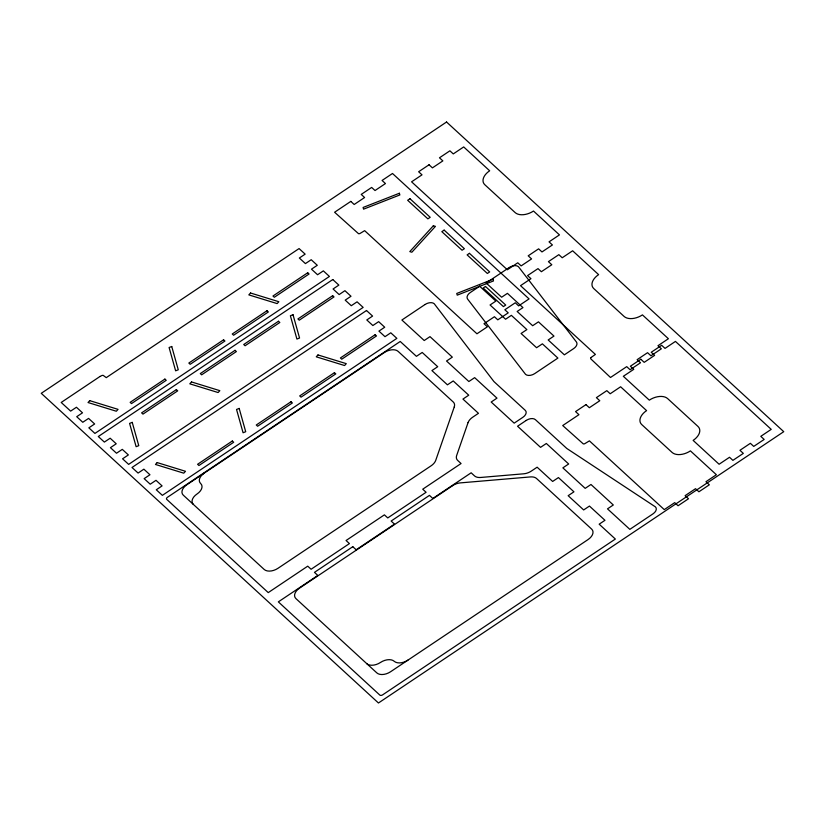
<?xml version="1.0" encoding="UTF-8"?>
<svg xmlns="http://www.w3.org/2000/svg" width="825" height="825" viewBox="0 0 825 825"><rect width="100%" height="100%" fill="white"/><g stroke="black" fill="none" stroke-linecap="round" stroke-linejoin="round"><path stroke-width="1.24" d="M407.963 660.124A10.653 6.548 -24.9 0 1 394.216 661.289A10.653 6.548 -24.9 0 0 380.48 662.454A10.653 6.548 -24.9 0 1 366.733 663.63M204.291 473.076A10.653 6.548 -24.9 0 0 200.671 483.532A10.653 6.548 -24.9 0 1 197.041 493.989A10.653 6.548 -24.9 0 0 193.411 504.457M454.255 406.962L435.734 460.35A10.653 6.548 -24.9 0 1 431.073 465.826L277.963 568.312A10.653 6.548 -24.9 0 1 264.227 569.487L183.294 495.165A10.653 6.548 -24.9 0 1 186.924 484.708L384.368 352.533A10.653 6.548 -24.9 0 1 398.114 351.368L453.214 401.971A10.653 6.548 -24.9 0 1 454.255 406.962M468.053 422.637L456.668 455.462A10.653 6.548 -24.9 0 0 457.7 460.443L461.062 463.537L422.73 489.194L426.092 492.278L387.76 517.935L384.398 514.852L346.067 540.509L349.429 543.592L311.097 569.26L307.735 566.167L268.249 592.608L166.743 499.383A2.135 1.31 -24.9 0 1 167.465 497.289L400.228 341.478L416.419 356.338L422.204 352.461L437.714 366.713L431.929 370.58L447.439 384.832L453.224 380.954L468.734 395.196L462.949 399.073L478.459 413.315L472.715 417.172A10.653 6.548 -24.9 0 0 468.053 422.637M591.143 357.452L590.958 357.699A2.661 1.629 -24.9 0 0 590.618 358.689L610.5 377.489L626.722 366.64L630.083 369.734L640.509 362.763L637.137 359.659L647.563 352.688L650.935 355.781L661.351 348.81L657.979 345.706L668.405 338.735L642.438 314.892A14.211 8.724 -24.9 0 1 624.113 316.449L593.773 288.575A14.211 8.724 -24.9 0 1 598.61 274.632L572.643 250.79L562.217 257.761L558.845 254.667L548.429 261.638L551.801 264.743L541.375 271.714L538.003 268.62L527.577 275.591L530.949 278.695L520.534 285.667L595.392 354.42L591.143 357.452M89.739 400.651L88.028 402.528L116.346 411.242L118.058 409.365L89.739 400.651M250.532 293.009L248.82 294.886L277.138 303.6L278.85 301.723L250.532 293.009M191.513 381.944L189.802 383.831L218.12 392.545L219.832 390.658L191.513 381.944M157.183 462.588L155.461 464.465L183.779 473.179L185.501 471.292L157.183 462.588M433.373 225.741L409.798 251.604L411.85 252.233L435.435 226.38L433.373 225.741M317.976 354.946L316.264 356.823L344.582 365.537L346.294 363.66L317.976 354.946M446.552 122.007L41.25 393.319L378.448 702.993L783.75 431.681L446.552 122.007M350.811 201.393L334.599 212.242L358.535 233.692A2.661 1.629 -24.9 0 0 359.834 233.578L364.66 230.66L476.953 333.785L487.369 326.813L483.997 323.709L494.423 316.738L497.795 319.832L508.221 312.861L504.848 309.757L515.264 302.785L518.636 305.879L529.062 298.908L392.494 173.487L382.078 180.458L385.45 183.562L375.024 190.534L371.652 187.44L361.226 194.411L364.598 197.515L354.183 204.487L350.811 201.393M100 376.478L61.205 402.456L70.641 411.118L76.436 407.251L82.5 412.82L76.715 416.697L82.778 422.276L88.574 418.399L94.638 423.968L88.852 427.845L94.927 433.424L329.423 276.447L323.348 270.868L317.563 274.746L311.489 269.167L317.285 265.289L311.211 259.72L305.425 263.598L299.351 258.019L305.147 254.141L299.073 248.572L106.26 377.644L103.228 375.396A2.661 1.629 -24.9 0 0 101.929 375.499L100 376.478M429.052 164.773L418.636 171.744L422.008 174.848L411.582 181.82L507.344 269.765L517.77 262.793L521.142 265.887L531.568 258.916L528.196 255.812L538.612 248.841L541.984 251.934L552.41 244.963L549.038 241.859L559.453 234.888L533.497 211.035A14.211 8.724 -24.9 0 1 515.171 212.602L484.822 184.728A14.211 8.724 -24.9 0 1 489.658 170.785L463.691 146.932L453.276 153.914L449.903 150.82L439.478 157.792L442.85 160.885L432.424 167.867L429.052 164.773M409.973 198.732L407.653 200.279L427.886 218.862L430.207 217.305L409.973 198.732M307.715 272.766L272.972 296.02L274.323 297.268L309.066 274.003L307.715 272.766M164.897 379.088L130.154 402.342L131.505 403.58L166.237 380.325L164.897 379.088M223.575 339.797L188.832 363.052L190.183 364.289L224.926 341.034L223.575 339.797M267.001 310.726L232.258 333.981L233.609 335.228L268.352 311.963L267.001 310.726M332.795 279.541L98.299 436.518L104.362 442.087L110.158 438.219L116.222 443.788L110.437 447.666L116.5 453.234L122.296 449.367L128.36 454.936L122.574 458.813L128.638 464.382L363.144 307.405L357.07 301.837L351.275 305.714L345.211 300.135L350.996 296.257L344.933 290.689L339.137 294.566L333.073 288.987L338.858 285.11L332.795 279.541M176.354 389.617L141.622 412.871L142.962 414.109L177.705 390.854L176.354 389.617M235.042 350.326L200.3 373.581L201.651 374.818L236.393 351.563L235.042 350.326M278.468 321.255L243.726 344.51L245.077 345.757L279.819 322.493L278.468 321.255M332.661 295.69L297.928 318.945L299.269 320.183L334.012 296.928L332.661 295.69M444.149 230.113L441.829 231.66L462.062 250.243L464.382 248.696L444.149 230.113M366.506 310.509L132.01 467.486L138.084 473.055L143.87 469.177L149.944 474.757L144.148 478.634L150.222 484.203L156.007 480.325L162.082 485.904L156.286 489.782L162.36 495.351L396.856 338.374L390.792 332.805L384.997 336.683L378.933 331.103L384.718 327.226L378.654 321.657L372.859 325.535L366.795 319.956L372.58 316.078L366.506 310.509M469.435 253.337L467.125 254.894L487.358 273.467L489.668 271.92L469.435 253.337M375.148 334.702L340.416 357.957L341.756 359.195L376.499 335.94L375.148 334.702M425.05 304.507L401.888 320.017L424.215 340.519L430 336.641L452.327 357.142L446.542 361.02L468.858 381.521L474.653 377.644L496.97 398.145L491.184 402.022L514.181 423.142L522.864 417.326A7.105 4.362 -24.9 0 0 525.278 410.355L494.113 381.728A7.105 4.362 -24.9 0 1 493.773 381.356L434.218 303.734A7.105 4.362 -24.9 0 0 425.05 304.507M232.33 441.014L197.588 464.279L198.938 465.517L233.681 442.262L232.33 441.014M291.019 401.734L256.276 424.988L257.627 426.226L292.37 402.971L291.019 401.734M334.445 372.663L299.702 395.918L301.053 397.155L335.796 373.9L334.445 372.663M479.665 286.244L470.363 292.473A7.105 4.362 -24.9 0 0 467.6 299.062L525.577 374.364A7.105 4.362 -24.9 0 0 534.734 373.591L557.896 358.081L542.386 343.839L536.59 347.717L521.08 333.475L526.876 329.598L511.366 315.346L505.57 319.223L490.06 304.982L495.846 301.104L479.665 286.244M509.293 267.475L486.131 282.985L501.641 297.227L507.427 293.349L522.947 307.601L517.151 311.468L532.661 325.72L538.457 321.843L553.967 336.084L548.171 339.962L564.362 354.832L573.664 348.593A7.105 4.362 -24.9 0 0 576.428 342.004L518.451 266.702A7.105 4.362 -24.9 0 0 509.293 267.475M485.492 286.471L483.182 288.018L503.405 306.601L505.725 305.054L485.492 286.471M526.237 420.42L517.553 426.236L540.55 447.356L546.336 443.479L568.662 463.98L562.867 467.858L585.193 488.359L590.978 484.481L613.305 504.983L607.509 508.86L629.836 529.361L652.998 513.851A7.105 4.362 -24.9 0 0 655.411 506.88L566.981 448.594A7.105 4.362 -24.9 0 1 566.569 448.264L535.394 419.647A7.105 4.362 -24.9 0 0 526.237 420.42M352.801 546.697L314.469 572.354L317.831 575.438L278.345 601.868L379.851 695.093A2.135 1.31 -24.9 0 0 382.604 694.867L615.357 539.045L599.177 524.184L604.962 520.307L589.452 506.065L583.667 509.943L568.157 495.691L573.942 491.813L558.432 477.572L552.647 481.449L537.127 467.198L531.382 471.054A10.653 6.548 -24.9 0 1 523.762 473.798L480.635 477.469A10.653 6.548 -24.9 0 1 474.509 475.891L471.157 472.797L432.826 498.465L429.464 495.371L391.132 521.039L394.494 524.123L356.163 549.78L352.801 546.697M640.819 359.246L630.393 366.228L633.765 369.322L623.339 376.293L649.306 400.146A14.211 8.724 -24.9 0 1 667.631 398.588L697.981 426.453A14.211 8.724 -24.9 0 1 693.144 440.395L719.101 464.248L729.527 457.267L732.899 460.36L743.325 453.389L739.953 450.295L750.368 443.314L753.741 446.407L764.167 439.436L760.794 436.343L771.22 429.361L675.448 341.416L665.033 348.387L661.66 345.293L651.234 352.265L654.607 355.369L644.191 362.34L640.819 359.246M452.657 485.647L299.547 588.132A10.653 6.548 -24.9 0 0 295.917 598.589L376.85 672.911A10.653 6.548 -24.9 0 0 390.586 671.746L588.029 539.581A10.653 6.548 -24.9 0 0 591.659 529.114L536.549 478.51A10.653 6.548 -24.9 0 0 530.434 476.922L460.278 482.893A10.653 6.548 -24.9 0 0 452.657 485.647M585.977 404.621L575.561 411.593L578.933 414.686L562.722 425.545L583.285 443.891A2.661 1.629 -24.9 0 0 584.585 443.788L589.411 440.87L664.269 509.613L674.695 502.642L678.067 505.735L688.493 498.754L685.121 495.66L695.537 488.689L698.909 491.782L709.335 484.801L705.963 481.707L716.378 474.726L690.422 450.883A14.211 8.724 -24.9 0 1 672.097 452.44L641.747 424.576A14.211 8.724 -24.9 0 1 646.583 410.623L620.617 386.781L610.201 393.762L606.829 390.658L596.403 397.64L599.775 400.733L589.349 407.715L585.977 404.621M399.372 193.256L363.103 207.457L363.577 209.158L399.847 194.947L399.372 193.256M171.734 346.49L169.094 347.521L175.632 370.817L178.272 369.786L171.734 346.49M293.019 314.727L290.379 315.769L296.918 339.065L299.558 338.023L293.019 314.727M493.01 279.252L456.741 293.463L457.225 295.154L493.484 280.943L493.01 279.252M132.227 422.369L129.587 423.4L136.125 446.696L138.765 445.665L132.227 422.369M239.178 408.427L236.538 409.458L243.076 432.754L245.706 431.722L239.178 408.427"/></g></svg>
